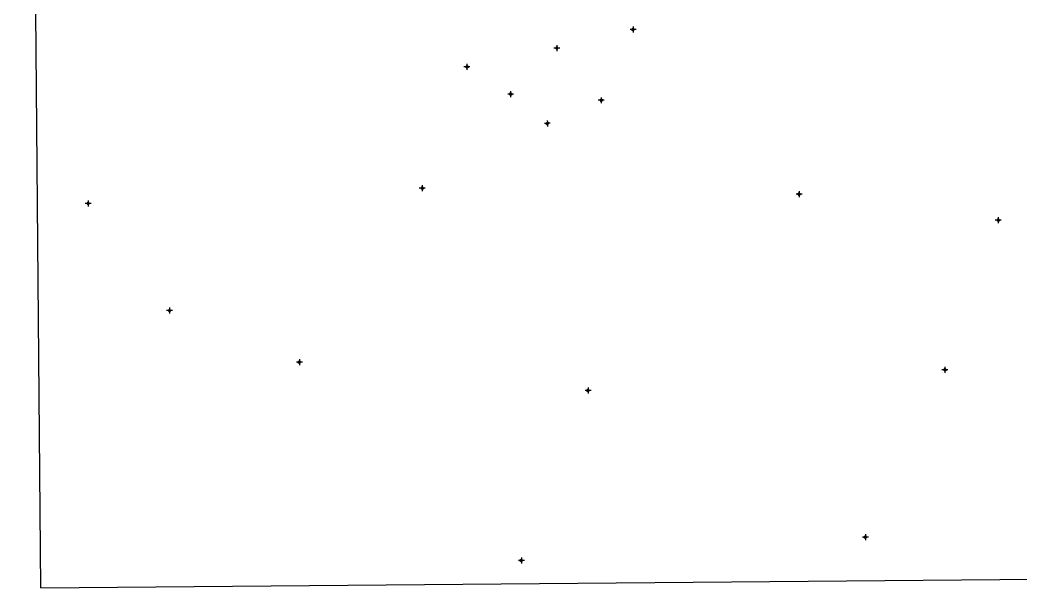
# Model space of a CAD drawing. Extents: x 551060 to 551564, y 1838957 to 1839506.
# Drawn here: x 551059.6 to 551269.9, y 1838995.1 to 1839114.3 of the extents above; entities that cross this region are included whole.
import ezdxf

# ---------------------------------------------------------------- set-up
doc = ezdxf.new("R2010")
doc.units = 0
doc.layers.add('Level 11', color=7, linetype='Continuous')
doc.layers.add('Level 63', color=7, linetype='Continuous')

msp = doc.modelspace()

# ---------------------------------------------------------------- linework, layer by layer
at = {"layer": 'Level 11'}
for p, q in [((551188.39, 1839112.69), (551188.08, 1839112.37)), ((551188.39, 1839112.69), (551188.08, 1839112.37)), ((551188.39, 1839113.01), (551188.39, 1839112.69)), ((551188.39, 1839113.01), (551188.39, 1839112.69)), ((551188.7, 1839112.38), (551188.39, 1839112.69)), ((551188.7, 1839112.38), (551188.39, 1839112.69)), ((551188.08, 1839112.37), (551187.76, 1839112.37)), ((551188.08, 1839112.37), (551187.76, 1839112.37)), ((551188.08, 1839112.37), (551188.4, 1839112.07)), ((551188.08, 1839112.37), (551188.4, 1839112.07)), ((551188.4, 1839112.07), (551188.7, 1839112.38)), ((551188.4, 1839112.07), (551188.7, 1839112.38)), ((551188.4, 1839112.07), (551188.4, 1839111.75)), ((551188.4, 1839112.07), (551188.4, 1839111.75)), ((551189.02, 1839112.38), (551188.7, 1839112.38)), ((551189.02, 1839112.38), (551188.7, 1839112.38)), ((551172.06, 1839108.44), (551171.74, 1839108.44)), ((551172.06, 1839108.44), (551171.74, 1839108.44)), ((551172.37, 1839108.76), (551172.06, 1839108.44)), ((551172.37, 1839108.76), (551172.06, 1839108.44)), ((551172.06, 1839108.44), (551172.37, 1839108.14)), ((551172.06, 1839108.44), (551172.37, 1839108.14)), ((551172.37, 1839109.07), (551172.37, 1839108.76)), ((551172.37, 1839109.07), (551172.37, 1839108.76)), ((551172.68, 1839108.45), (551172.37, 1839108.76)), ((551172.68, 1839108.45), (551172.37, 1839108.76)), ((551172.37, 1839108.14), (551172.68, 1839108.45)), ((551172.37, 1839108.14), (551172.68, 1839108.45)), ((551173, 1839108.45), (551172.68, 1839108.45)), ((551173, 1839108.45), (551172.68, 1839108.45)), ((551172.37, 1839108.14), (551172.38, 1839107.83)), ((551172.37, 1839108.14), (551172.38, 1839107.83)), ((551153.17, 1839104.52), (551152.86, 1839104.52)), ((551153.17, 1839104.52), (551152.86, 1839104.52)), ((551153.48, 1839104.83), (551153.17, 1839104.52)), ((551153.48, 1839104.83), (551153.17, 1839104.52)), ((551153.17, 1839104.52), (551153.48, 1839104.21)), ((551153.17, 1839104.52), (551153.48, 1839104.21)), ((551153.47, 1839105.14), (551153.48, 1839104.83)), ((551153.47, 1839105.14), (551153.48, 1839104.83)), ((551153.79, 1839104.53), (551153.48, 1839104.83)), ((551153.79, 1839104.53), (551153.48, 1839104.83)), ((551153.48, 1839104.21), (551153.79, 1839104.53)), ((551153.48, 1839104.21), (551153.79, 1839104.53)), ((551153.48, 1839104.21), (551153.49, 1839103.9)), ((551153.48, 1839104.21), (551153.49, 1839103.9)), ((551154.1, 1839104.53), (551153.79, 1839104.53)), ((551154.1, 1839104.53), (551153.79, 1839104.53)), ((551162.36, 1839098.79), (551162.05, 1839098.79)), ((551162.36, 1839098.79), (551162.05, 1839098.79)), ((551162.67, 1839099.1), (551162.36, 1839098.79)), ((551162.67, 1839099.1), (551162.36, 1839098.79)), ((551162.36, 1839098.79), (551162.67, 1839098.48)), ((551162.36, 1839098.79), (551162.67, 1839098.48)), ((551162.66, 1839099.42), (551162.67, 1839099.1)), ((551162.66, 1839099.42), (551162.67, 1839099.1)), ((551162.98, 1839098.8), (551162.67, 1839099.1)), ((551162.98, 1839098.8), (551162.67, 1839099.1)), ((551162.67, 1839098.48), (551162.98, 1839098.8)), ((551162.67, 1839098.48), (551162.98, 1839098.8)), ((551162.67, 1839098.48), (551162.67, 1839098.16)), ((551162.67, 1839098.48), (551162.67, 1839098.16)), ((551163.29, 1839098.8), (551162.98, 1839098.8)), ((551163.29, 1839098.8), (551162.98, 1839098.8)), ((551181.71, 1839097.8), (551181.4, 1839097.49)), ((551181.71, 1839097.8), (551181.4, 1839097.49)), ((551181.71, 1839098.11), (551181.71, 1839097.8)), ((551181.71, 1839098.11), (551181.71, 1839097.8)), ((551182.02, 1839097.49), (551181.71, 1839097.8)), ((551182.02, 1839097.49), (551181.71, 1839097.8)), ((551181.4, 1839097.49), (551181.09, 1839097.49)), ((551181.4, 1839097.49), (551181.09, 1839097.49)), ((551181.4, 1839097.49), (551181.72, 1839097.18)), ((551181.4, 1839097.49), (551181.72, 1839097.18)), ((551181.72, 1839097.18), (551182.02, 1839097.49)), ((551181.72, 1839097.18), (551182.02, 1839097.49)), ((551181.72, 1839097.18), (551181.72, 1839096.87)), ((551181.72, 1839097.18), (551181.72, 1839096.87)), ((551182.33, 1839097.5), (551182.02, 1839097.49)), ((551182.33, 1839097.5), (551182.02, 1839097.49)), ((551170.07, 1839092.64), (551169.76, 1839092.64)), ((551170.07, 1839092.64), (551169.76, 1839092.64)), ((551170.38, 1839092.95), (551170.07, 1839092.64)), ((551170.38, 1839092.95), (551170.07, 1839092.64)), ((551170.07, 1839092.64), (551170.38, 1839092.33)), ((551170.07, 1839092.64), (551170.38, 1839092.33)), ((551170.37, 1839093.27), (551170.38, 1839092.95)), ((551170.37, 1839093.27), (551170.38, 1839092.95)), ((551170.69, 1839092.65), (551170.38, 1839092.95)), ((551170.69, 1839092.65), (551170.38, 1839092.95)), ((551170.38, 1839092.33), (551170.69, 1839092.65)), ((551170.38, 1839092.33), (551170.69, 1839092.65)), ((551170.38, 1839092.33), (551170.39, 1839092.01)), ((551170.38, 1839092.33), (551170.39, 1839092.01)), ((551171, 1839092.65), (551170.69, 1839092.65)), ((551171, 1839092.65), (551170.69, 1839092.65)), ((551143.78, 1839079.05), (551143.47, 1839079.05)), ((551143.78, 1839079.05), (551143.47, 1839079.05)), ((551144.08, 1839079.37), (551143.78, 1839079.05)), ((551144.08, 1839079.37), (551143.78, 1839079.05)), ((551143.78, 1839079.05), (551144.09, 1839078.75)), ((551143.78, 1839079.05), (551144.09, 1839078.75)), ((551144.08, 1839079.69), (551144.08, 1839079.37)), ((551144.08, 1839079.69), (551144.08, 1839079.37)), ((551144.39, 1839079.06), (551144.08, 1839079.37)), ((551144.39, 1839079.06), (551144.08, 1839079.37)), ((551144.09, 1839078.75), (551144.39, 1839079.06)), ((551144.09, 1839078.75), (551144.39, 1839079.06)), ((551144.7, 1839079.06), (551144.39, 1839079.06)), ((551144.7, 1839079.06), (551144.39, 1839079.06)), ((551144.09, 1839078.75), (551144.09, 1839078.43)), ((551144.09, 1839078.75), (551144.09, 1839078.43)), ((551222.97, 1839077.75), (551222.66, 1839077.74)), ((551222.97, 1839077.75), (551222.66, 1839077.74)), ((551223.27, 1839078.06), (551222.97, 1839077.75)), ((551223.27, 1839078.06), (551222.97, 1839077.75)), ((551222.97, 1839077.75), (551223.28, 1839077.44)), ((551222.97, 1839077.75), (551223.28, 1839077.44)), ((551223.27, 1839078.38), (551223.27, 1839078.06)), ((551223.27, 1839078.38), (551223.27, 1839078.06)), ((551223.59, 1839077.75), (551223.27, 1839078.06)), ((551223.59, 1839077.75), (551223.27, 1839078.06)), ((551223.28, 1839077.44), (551223.59, 1839077.75)), ((551223.28, 1839077.44), (551223.59, 1839077.75)), ((551223.28, 1839077.44), (551223.28, 1839077.12)), ((551223.28, 1839077.44), (551223.28, 1839077.12)), ((551223.9, 1839077.76), (551223.59, 1839077.75)), ((551223.9, 1839077.76), (551223.59, 1839077.75)), ((551073.58, 1839075.82), (551073.27, 1839075.82)), ((551073.58, 1839075.82), (551073.27, 1839075.82)), ((551073.89, 1839076.13), (551073.58, 1839075.82)), ((551073.89, 1839076.13), (551073.58, 1839075.82)), ((551073.58, 1839075.82), (551073.89, 1839075.51)), ((551073.58, 1839075.82), (551073.89, 1839075.51)), ((551073.88, 1839076.45), (551073.89, 1839076.13)), ((551073.88, 1839076.45), (551073.89, 1839076.13)), ((551074.2, 1839075.83), (551073.89, 1839076.13)), ((551074.2, 1839075.83), (551073.89, 1839076.13)), ((551073.89, 1839075.51), (551074.2, 1839075.83)), ((551073.89, 1839075.51), (551074.2, 1839075.83)), ((551073.89, 1839075.51), (551073.9, 1839075.19)), ((551073.89, 1839075.51), (551073.9, 1839075.19)), ((551074.51, 1839075.83), (551074.2, 1839075.83)), ((551074.51, 1839075.83), (551074.2, 1839075.83)), ((551265.12, 1839072.64), (551264.81, 1839072.32)), ((551265.12, 1839072.64), (551264.81, 1839072.32)), ((551265.12, 1839072.95), (551265.12, 1839072.64)), ((551265.12, 1839072.95), (551265.12, 1839072.64)), ((551265.43, 1839072.33), (551265.12, 1839072.64)), ((551265.43, 1839072.33), (551265.12, 1839072.64)), ((551264.81, 1839072.32), (551264.49, 1839072.32)), ((551264.81, 1839072.32), (551264.49, 1839072.32)), ((551264.81, 1839072.32), (551265.13, 1839072.02)), ((551264.81, 1839072.32), (551265.13, 1839072.02)), ((551265.13, 1839072.02), (551265.43, 1839072.33)), ((551265.13, 1839072.02), (551265.43, 1839072.33)), ((551265.13, 1839072.02), (551265.13, 1839071.71)), ((551265.13, 1839072.02), (551265.13, 1839071.71)), ((551265.75, 1839072.33), (551265.43, 1839072.33)), ((551265.75, 1839072.33), (551265.43, 1839072.33)), ((551090.98, 1839053.64), (551090.67, 1839053.33)), ((551090.98, 1839053.64), (551090.67, 1839053.33)), ((551090.98, 1839053.95), (551090.98, 1839053.64)), ((551090.98, 1839053.95), (551090.98, 1839053.64)), ((551091.29, 1839053.33), (551090.98, 1839053.64)), ((551091.29, 1839053.33), (551090.98, 1839053.64)), ((551090.67, 1839053.33), (551090.36, 1839053.32)), ((551090.67, 1839053.33), (551090.36, 1839053.32)), ((551090.67, 1839053.33), (551090.99, 1839053.02)), ((551090.67, 1839053.33), (551090.99, 1839053.02)), ((551090.99, 1839053.02), (551091.29, 1839053.33)), ((551090.99, 1839053.02), (551091.29, 1839053.33)), ((551090.99, 1839053.02), (551090.99, 1839052.71)), ((551090.99, 1839053.02), (551090.99, 1839052.71)), ((551091.6, 1839053.33), (551091.29, 1839053.33)), ((551091.6, 1839053.33), (551091.29, 1839053.33)), ((551118.29, 1839043.13), (551118.29, 1839042.82)), ((551118.29, 1839043.13), (551118.29, 1839042.82)), ((551117.98, 1839042.51), (551117.67, 1839042.51)), ((551117.98, 1839042.51), (551117.67, 1839042.51)), ((551118.29, 1839042.82), (551117.98, 1839042.51)), ((551118.29, 1839042.82), (551117.98, 1839042.51)), ((551117.98, 1839042.51), (551118.29, 1839042.2)), ((551117.98, 1839042.51), (551118.29, 1839042.2)), ((551118.6, 1839042.51), (551118.29, 1839042.82)), ((551118.6, 1839042.51), (551118.29, 1839042.82)), ((551118.29, 1839042.2), (551118.6, 1839042.51)), ((551118.29, 1839042.2), (551118.6, 1839042.51)), ((551118.29, 1839042.2), (551118.3, 1839041.89)), ((551118.29, 1839042.2), (551118.3, 1839041.89)), ((551118.91, 1839042.52), (551118.6, 1839042.51)), ((551118.91, 1839042.52), (551118.6, 1839042.51)), ((551253.92, 1839041.21), (551253.61, 1839040.89)), ((551253.92, 1839041.21), (551253.61, 1839040.89)), ((551253.92, 1839041.52), (551253.92, 1839041.21)), ((551253.92, 1839041.52), (551253.92, 1839041.21)), ((551254.23, 1839040.9), (551253.92, 1839041.21)), ((551254.23, 1839040.9), (551253.92, 1839041.21)), ((551253.61, 1839040.89), (551253.29, 1839040.89)), ((551253.61, 1839040.89), (551253.29, 1839040.89)), ((551253.61, 1839040.89), (551253.92, 1839040.59)), ((551253.61, 1839040.89), (551253.92, 1839040.59)), ((551253.92, 1839040.59), (551254.23, 1839040.9)), ((551253.92, 1839040.59), (551254.23, 1839040.9)), ((551253.92, 1839040.59), (551253.93, 1839040.28)), ((551253.92, 1839040.59), (551253.93, 1839040.28)), ((551254.55, 1839040.9), (551254.23, 1839040.9)), ((551254.55, 1839040.9), (551254.23, 1839040.9)), ((551178.94, 1839036.85), (551178.63, 1839036.54)), ((551178.94, 1839036.85), (551178.63, 1839036.54)), ((551178.93, 1839037.16), (551178.94, 1839036.85)), ((551178.93, 1839037.16), (551178.94, 1839036.85)), ((551179.25, 1839036.54), (551178.94, 1839036.85)), ((551179.25, 1839036.54), (551178.94, 1839036.85)), ((551178.63, 1839036.54), (551178.31, 1839036.54)), ((551178.63, 1839036.54), (551178.31, 1839036.54)), ((551178.63, 1839036.54), (551178.94, 1839036.23)), ((551178.63, 1839036.54), (551178.94, 1839036.23)), ((551178.94, 1839036.23), (551179.25, 1839036.54)), ((551178.94, 1839036.23), (551179.25, 1839036.54)), ((551178.94, 1839036.23), (551178.94, 1839035.92)), ((551178.94, 1839036.23), (551178.94, 1839035.92)), ((551179.57, 1839036.55), (551179.25, 1839036.54)), ((551179.57, 1839036.55), (551179.25, 1839036.54)), ((551236.91, 1839005.75), (551236.6, 1839005.74)), ((551236.91, 1839005.75), (551236.6, 1839005.74)), ((551237.22, 1839006.06), (551236.91, 1839005.75)), ((551237.22, 1839006.06), (551236.91, 1839005.75)), ((551236.91, 1839005.75), (551237.23, 1839005.44)), ((551236.91, 1839005.75), (551237.23, 1839005.44)), ((551237.22, 1839006.38), (551237.22, 1839006.06)), ((551237.22, 1839006.38), (551237.22, 1839006.06)), ((551237.53, 1839005.75), (551237.22, 1839006.06)), ((551237.53, 1839005.75), (551237.22, 1839006.06)), ((551237.23, 1839005.44), (551237.53, 1839005.75)), ((551237.23, 1839005.44), (551237.53, 1839005.75)), ((551237.23, 1839005.44), (551237.23, 1839005.12)), ((551237.23, 1839005.44), (551237.23, 1839005.12)), ((551237.84, 1839005.75), (551237.53, 1839005.75)), ((551237.84, 1839005.75), (551237.53, 1839005.75)), ((551164.94, 1839001.15), (551164.63, 1839000.84)), ((551164.94, 1839001.15), (551164.63, 1839000.84)), ((551164.94, 1839001.47), (551164.94, 1839001.15)), ((551164.94, 1839001.47), (551164.94, 1839001.15)), ((551165.25, 1839000.84), (551164.94, 1839001.15)), ((551165.25, 1839000.84), (551164.94, 1839001.15)), ((551164.63, 1839000.84), (551164.32, 1839000.83)), ((551164.63, 1839000.84), (551164.32, 1839000.83)), ((551164.63, 1839000.84), (551164.95, 1839000.53)), ((551164.63, 1839000.84), (551164.95, 1839000.53)), ((551164.95, 1839000.53), (551165.25, 1839000.84)), ((551164.95, 1839000.53), (551165.25, 1839000.84)), ((551164.95, 1839000.53), (551164.95, 1839000.21)), ((551164.95, 1839000.53), (551164.95, 1839000.21)), ((551165.56, 1839000.84), (551165.25, 1839000.84)), ((551165.56, 1839000.84), (551165.25, 1839000.84))]:
    msp.add_line(p, q, dxfattribs=at)
for centre in [(551188.4, 1839112.38), (551188.4, 1839112.38), (551172.38, 1839108.45), (551172.38, 1839108.45), (551153.48, 1839104.53), (551153.48, 1839104.53), (551162.67, 1839098.8), (551162.67, 1839098.8), (551181.72, 1839097.5), (551181.72, 1839097.5), (551170.38, 1839092.65), (551170.38, 1839092.65), (551144.09, 1839079.06), (551144.09, 1839079.06), (551223.28, 1839077.75), (551223.28, 1839077.75), (551073.9, 1839075.83), (551073.9, 1839075.83), (551265.13, 1839072.33), (551265.13, 1839072.33), (551090.99, 1839053.33), (551090.99, 1839053.33), (551118.3, 1839042.52), (551118.3, 1839042.52), (551253.93, 1839040.9), (551253.93, 1839040.9), (551178.94, 1839036.55), (551178.94, 1839036.55), (551237.23, 1839005.75), (551237.23, 1839005.75), (551164.95, 1839000.84), (551164.95, 1839000.84)]:
    msp.add_circle(centre, 0.075, dxfattribs=at)
at = {"layer": 'Level 63'}
for points in [[(551063.94, 1838995.07), (551059.57, 1839494.91)], [(551063.94, 1838995.07), (551563.78, 1838999.44)]]:
    msp.add_lwpolyline(points, dxfattribs=at)

doc.saveas('drawing.dxf')
